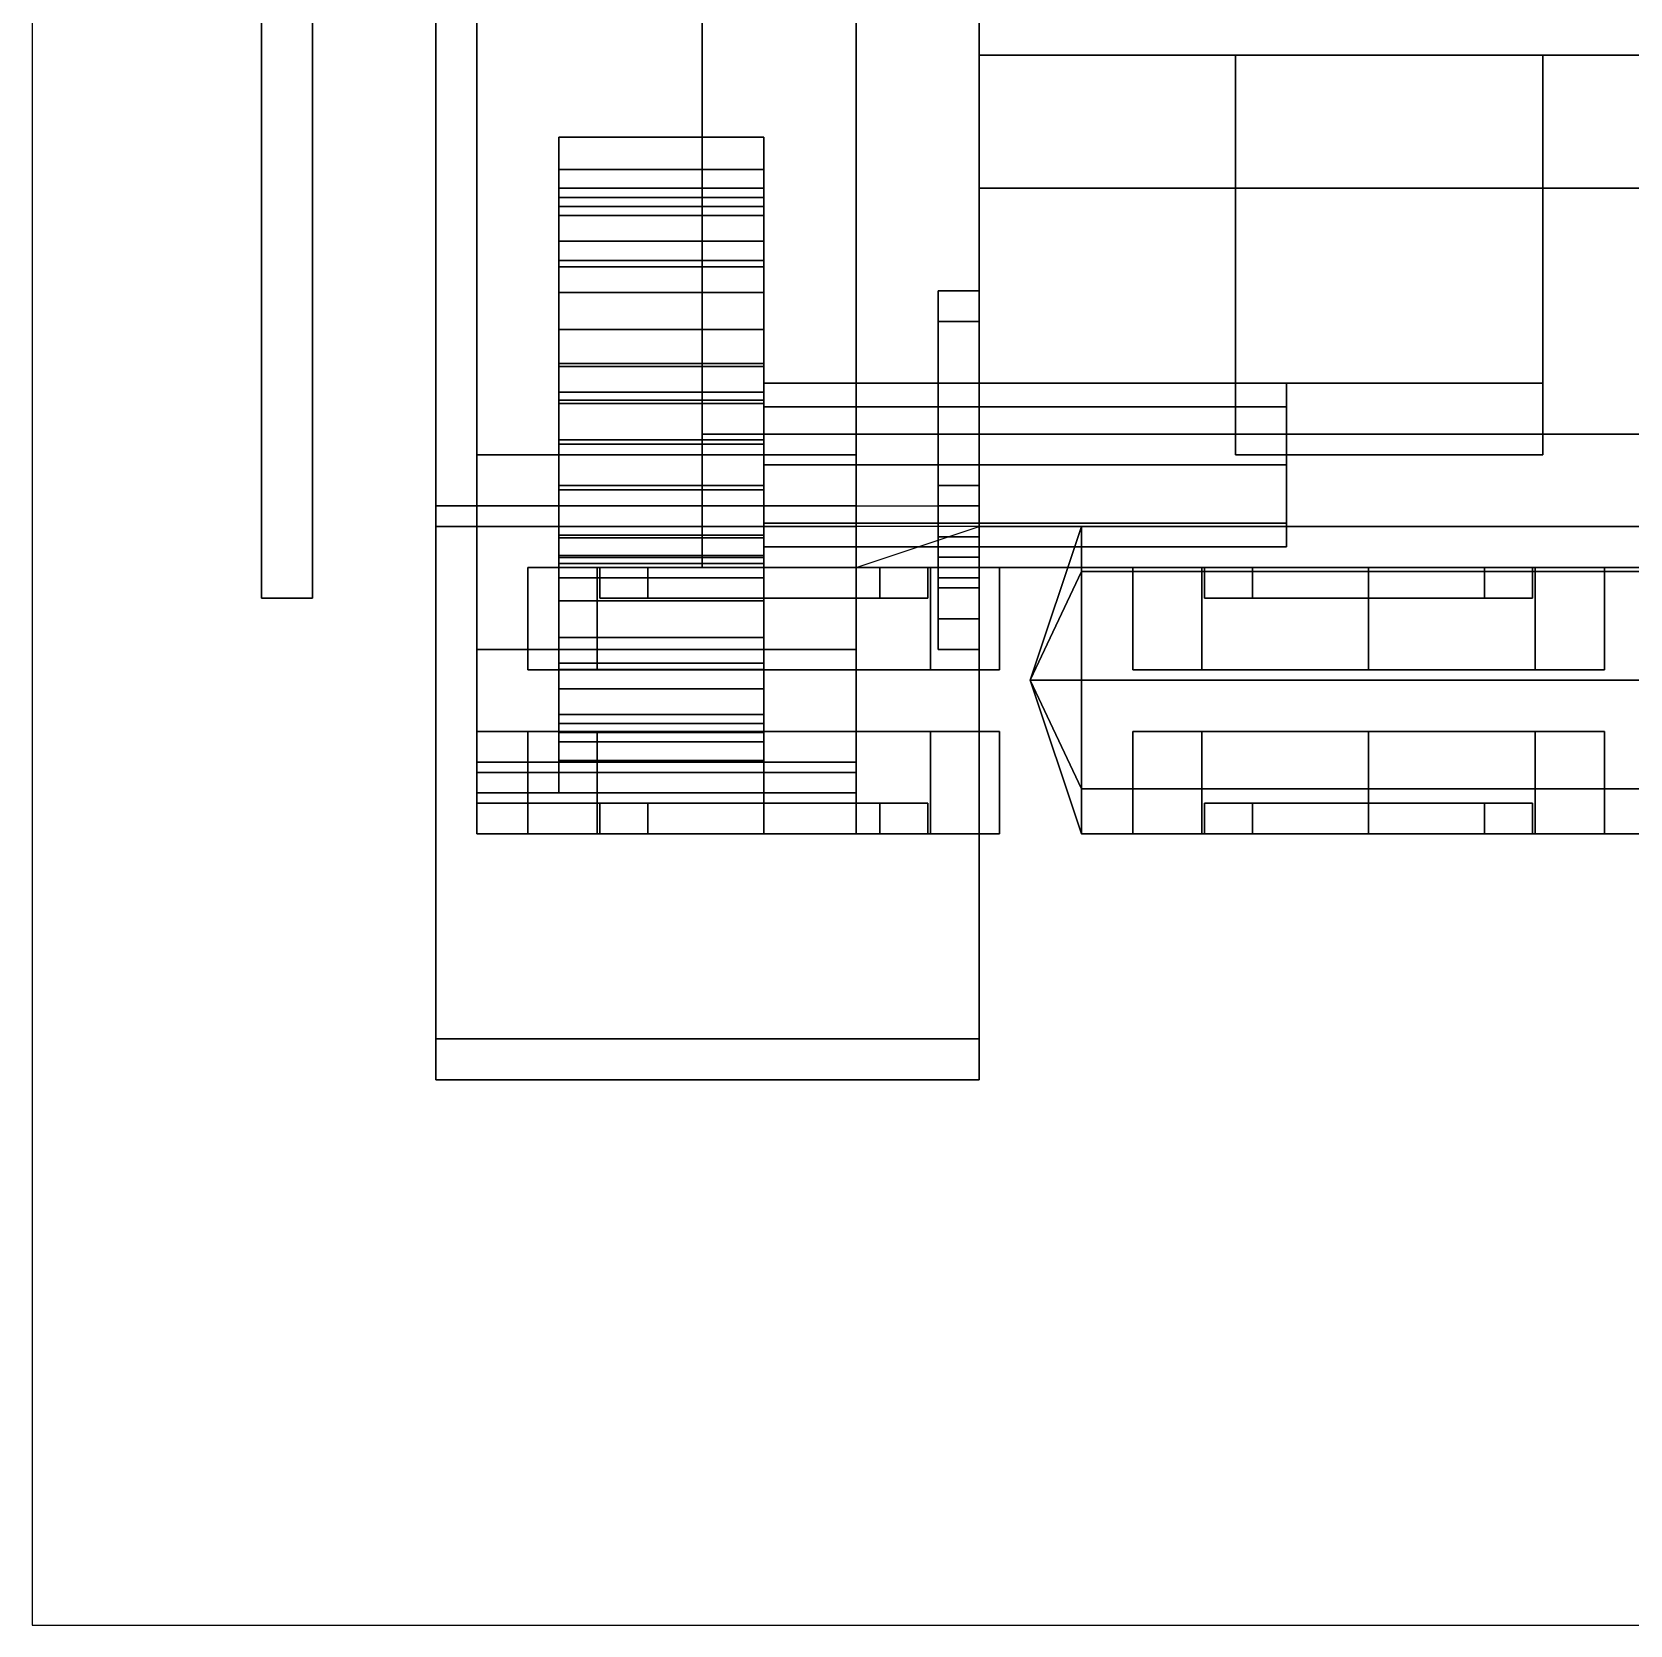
# Model space of a CAD drawing. Header units: millimetres. Extents: x -1.8 to 8.2, y -3.5 to 9.
# Drawn here: x -1.834 to -0.275, y -3.502 to -1.947 of the extents above; entities that cross this region are included whole.
import ezdxf

# ---------------------------------------------------------------- set-up
doc = ezdxf.new("R2010")
doc.units = ezdxf.units.MM
for name, color, linetype in [('drawing', 9, 'Continuous'), ('mudguards', 6, 'Continuous'), ('screens', 4, 'Continuous'), ('tracks', 3, 'Continuous'), ('turret', 2, 'Continuous'), ('wheels', 2, 'Continuous')]:
    doc.layers.add(name, color=color, linetype=linetype)
picture_1 = doc.add_image_def('image3.gif', size_in_pixel=(848, 1188))

msp = doc.modelspace()

# ---------------------------------------------------------------- linework, layer by layer
for points in [[(-0.91, 2.22, 0.42), (-0.91, -1.97, 0.42), (-0.91, -2.1, 0.96), (-0.91, 2.72, 0.96)], [(-0.91, 2.72, 0.96), (-0.91, -2.43, 0.96), (-0.91, -2.43, 1.21), (-0.91, 2.65, 1.21)], [(0.91, 2.22, 0.42), (0.91, -1.97, 0.42), (-0.91, -1.97, 0.42), (-0.91, 2.22, 0.42)], [(-0.91, -0.99, 1.21), (-0.91, -2.43, 1.21), (-0.91, -2.43, 1.26), (-0.91, -0.99, 1.26)], [(-0.91, -2.1, 0.96), (-0.91, -1.97, 0.42), (-0.66, -1.97, 0.42), (-0.66, -2.1, 0.96)], [(-0.66, -1.97, 0.42), (-0.66, -2.29, 0.52), (-0.66, -2.36, 0.96), (-0.66, -2.1, 0.96)], [(-0.36, -1.97, 0.42), (-0.36, -2.29, 0.52), (-0.66, -2.29, 0.52), (-0.66, -1.97, 0.42)], [(-0.36, -2.36, 0.96), (-0.36, -2.29, 0.52), (-0.36, -1.97, 0.42), (-0.36, -2.1, 0.96)], [(-0.36, -2.1, 0.96), (-0.36, -1.97, 0.42), (0.36, -1.97, 0.42), (0.36, -2.1, 0.96)], [(0.91, -2.1, 0.96), (0.91, -2.43, 0.96), (-0.91, -2.43, 0.96), (-0.91, -2.1, 0.96)], [(-0.66, -2.1, 0.96), (-0.66, -2.36, 0.96), (-0.36, -2.36, 0.96), (-0.36, -2.1, 0.96)], [(-0.95, -2.2, 1.05), (-0.95, -2.37, 1.03), (-0.95, -2.39, 1.18), (-0.95, -2.23, 1.2)], [(-0.91, -2.23, 1.2), (-0.91, -2.2, 1.05), (-0.95, -2.2, 1.05), (-0.95, -2.23, 1.2)], [(-0.91, -2.2, 1.05), (-0.91, -2.37, 1.03), (-0.95, -2.37, 1.03), (-0.95, -2.2, 1.05)], [(-0.95, -2.23, 1.2), (-0.95, -2.39, 1.18), (-0.91, -2.39, 1.18), (-0.91, -2.23, 1.2)], [(-0.61, -2.3134, 0.6466), (-0.61, -2.29, 0.59), (-1.12, -2.29, 0.59), (-1.12, -2.3134, 0.6466)], [(-0.61, -2.29, 0.59), (-0.61, -2.3134, 0.5334), (-1.12, -2.3134, 0.5334), (-1.12, -2.29, 0.59)], [(-0.66, -2.36, 0.96), (-0.66, -2.29, 0.52), (-0.36, -2.29, 0.52), (-0.36, -2.36, 0.96)], [(-0.61, -2.4266, 0.6466), (-0.61, -2.29, 0.59), (-0.61, -2.3134, 0.6466), (-0.61, -2.37, 0.67)], [(-0.61, -2.45, 0.59), (-0.61, -2.3134, 0.5334), (-0.61, -2.29, 0.59), (-0.61, -2.4266, 0.6466)], [(-0.61, -2.37, 0.67), (-0.61, -2.3134, 0.6466), (-1.12, -2.3134, 0.6466), (-1.12, -2.37, 0.67)], [(-0.61, -2.3134, 0.5334), (-0.61, -2.37, 0.51), (-1.12, -2.37, 0.51), (-1.12, -2.3134, 0.5334)], [(-0.61, -2.4266, 0.5334), (-0.61, -2.37, 0.51), (-0.61, -2.3134, 0.5334), (-0.61, -2.45, 0.59)], [(-0.61, -2.4266, 0.6466), (-0.61, -2.37, 0.67), (-1.12, -2.37, 0.67), (-1.12, -2.4266, 0.6466)], [(-0.61, -2.37, 0.51), (-0.61, -2.4266, 0.5334), (-1.12, -2.4266, 0.5334), (-1.12, -2.37, 0.51)], [(-0.95, -2.37, 1.03), (-0.95, -2.41, 1.08), (-0.95, -2.47, 1.16), (-0.95, -2.39, 1.18)], [(-0.91, -2.37, 1.03), (-0.91, -2.41, 1.08), (-0.95, -2.41, 1.08), (-0.95, -2.37, 1.03)], [(-0.95, -2.39, 1.18), (-0.95, -2.47, 1.16), (-0.91, -2.47, 1.16), (-0.91, -2.39, 1.18)], [(-0.95, -2.41, 1.08), (-0.95, -2.46, 1.08), (-0.95, -2.52, 1.14), (-0.95, -2.47, 1.16)], [(-0.91, -2.41, 1.08), (-0.91, -2.46, 1.08), (-0.95, -2.46, 1.08), (-0.95, -2.41, 1.08)], [(-0.91, -2.52, 1.14), (-0.91, -2.46, 1.08), (-0.91, -2.41, 1.08), (-0.91, -2.47, 1.16)], [(-0.61, -2.45, 0.59), (-0.61, -2.4266, 0.6466), (-1.12, -2.4266, 0.6466), (-1.12, -2.45, 0.59)], [(-0.61, -2.4266, 0.5334), (-0.61, -2.45, 0.59), (-1.12, -2.45, 0.59), (-1.12, -2.4266, 0.5334)], [(-0.91, -2.47, 1.16), (-0.91, -2.43, 1.1067), (-0.91, -2.43, 1.1067), (-0.91, -2.43, 1.17)], [(-0.81, -2.4739, 1.2561), (-0.81, -2.43, 1.15), (-0.86, -2.58, 1.15)], [(-0.81, -2.43, 1.15), (-0.81, -2.4739, 1.0439), (-0.86, -2.58, 1.15)], [(0.3, -2.4739, 1.2561), (0.3, -2.43, 1.15), (-0.81, -2.43, 1.15), (-0.81, -2.4739, 1.2561)], [(0.3, -2.43, 1.15), (0.3, -2.4739, 1.0439), (-0.81, -2.4739, 1.0439), (-0.81, -2.43, 1.15)], [(-0.95, -2.48, 0.96), (-0.95, -2.44, 0.96), (-0.91, -2.44, 0.96), (-0.91, -2.48, 0.96)], [(-0.95, -2.46, 0.98), (-0.95, -2.44, 0.96), (-0.95, -2.48, 0.96), (-0.95, -2.52, 0.98)], [(-0.91, -2.46, 0.98), (-0.91, -2.44, 0.96), (-0.95, -2.44, 0.96), (-0.95, -2.46, 0.98)], [(-0.91, -2.48, 0.96), (-0.91, -2.44, 0.96), (-0.91, -2.46, 0.98), (-0.91, -2.52, 0.98)], [(-0.95, -2.46, 1.08), (-0.95, -2.49, 1.05), (-0.95, -2.55, 1.1), (-0.95, -2.52, 1.14)], [(-0.91, -2.46, 1.08), (-0.91, -2.49, 1.05), (-0.95, -2.49, 1.05), (-0.95, -2.46, 1.08)], [(-0.95, -2.49, 1.02), (-0.95, -2.46, 0.98), (-0.95, -2.52, 0.98), (-0.95, -2.55, 1.03)], [(-0.91, -2.49, 1.02), (-0.91, -2.46, 0.98), (-0.95, -2.46, 0.98), (-0.95, -2.49, 1.02)], [(-0.91, -2.55, 1.1), (-0.91, -2.49, 1.05), (-0.91, -2.46, 1.08), (-0.91, -2.52, 1.14)], [(-0.91, -2.52, 0.98), (-0.91, -2.46, 0.98), (-0.91, -2.49, 1.02), (-0.91, -2.55, 1.03)], [(-0.95, -2.47, 1.16), (-0.95, -2.52, 1.14), (-0.91, -2.52, 1.14), (-0.91, -2.47, 1.16)], [(-0.81, -2.58, 1.3), (-0.81, -2.4739, 1.2561), (-0.86, -2.58, 1.15)], [(-0.81, -2.4739, 1.0439), (-0.81, -2.58, 1), (-0.86, -2.58, 1.15)], [(0.3, -2.58, 1.3), (0.3, -2.4739, 1.2561), (-0.81, -2.4739, 1.2561), (-0.81, -2.58, 1.3)], [(0.3, -2.4739, 1.0439), (0.3, -2.58, 1), (-0.81, -2.58, 1), (-0.81, -2.4739, 1.0439)], [(-0.95, -2.52, 0.98), (-0.95, -2.48, 0.96), (-0.91, -2.48, 0.96), (-0.91, -2.52, 0.98)], [(-0.95, -2.49, 1.05), (-0.95, -2.49, 1.02), (-0.95, -2.55, 1.03), (-0.95, -2.55, 1.1)], [(-0.91, -2.49, 1.05), (-0.91, -2.49, 1.02), (-0.95, -2.49, 1.02), (-0.95, -2.49, 1.05)], [(-0.91, -2.55, 1.03), (-0.91, -2.49, 1.02), (-0.91, -2.49, 1.05), (-0.91, -2.55, 1.1)], [(-0.95, -2.52, 1.14), (-0.95, -2.55, 1.1), (-0.91, -2.55, 1.1), (-0.91, -2.52, 1.14)], [(-0.95, -2.55, 1.03), (-0.95, -2.52, 0.98), (-0.91, -2.52, 0.98), (-0.91, -2.55, 1.03)], [(-0.95, -2.55, 1.1), (-0.95, -2.55, 1.03), (-0.91, -2.55, 1.03), (-0.91, -2.55, 1.1)], [(-0.81, -2.73, 1.15), (-0.81, -2.6861, 1.2561), (-0.86, -2.58, 1.15)], [(-0.81, -2.6861, 1.2561), (-0.81, -2.58, 1.3), (-0.86, -2.58, 1.15)], [(-0.81, -2.58, 1), (-0.81, -2.6861, 1.0439), (-0.86, -2.58, 1.15)], [(-0.81, -2.6861, 1.0439), (-0.81, -2.73, 1.15), (-0.86, -2.58, 1.15)], [(0.3, -2.6861, 1.2561), (0.3, -2.58, 1.3), (-0.81, -2.58, 1.3), (-0.81, -2.6861, 1.2561)], [(0.3, -2.58, 1), (0.3, -2.6861, 1.0439), (-0.81, -2.6861, 1.0439), (-0.81, -2.58, 1)], [(0.3, -2.73, 1.15), (0.3, -2.6861, 1.2561), (-0.81, -2.6861, 1.2561), (-0.81, -2.73, 1.15)], [(0.3, -2.6861, 1.0439), (0.3, -2.73, 1.15), (-0.81, -2.73, 1.15), (-0.81, -2.6861, 1.0439)]]:
    msp.add_3dface(points)
at = {"color": 1}
msp.add_3dface([(-1.03, -2.47, 1.26), (-0.91, -2.43, 1.26), (0.91, -2.43, 1.26), (1.03, -2.47, 1.26)], dxfattribs=at)
at = {"color": 2}
msp.add_3dface([(-0.91, -2.43, 1.26), (-0.91, -2.43, 0.96), (0.91, -2.43, 0.96), (0.91, -2.43, 1.26)], dxfattribs=at)
at = {"layer": 'mudguards'}
for points in [[(-1.44, -0.99, 1.3), (-1.44, -2.43, 1.3), (-1.03, -2.43, 1.3), (-1.03, -0.99, 1.3)], [(-1.03, -0.99, 1.25), (-1.03, -2.41, 1.25), (-1.44, -2.41, 1.25), (-1.44, -0.99, 1.25)], [(-1.44, -0.99, 1.25), (-1.44, -2.41, 1.25), (-1.44, -2.43, 1.3), (-1.44, -0.99, 1.3)], [(-0.91, -2.41, 1.25), (-0.91, -2.93, 0.96), (-1.44, -2.93, 0.96), (-1.44, -2.41, 1.25)], [(-1.44, -2.41, 1.25), (-1.44, -2.93, 0.96), (-1.44, -2.97, 1), (-1.44, -2.43, 1.3)], [(-0.91, -2.97, 1), (-0.91, -2.93, 0.96), (-0.91, -2.41, 1.25), (-0.91, -2.43, 1.3)], [(-1.44, -2.43, 1.3), (-1.44, -2.97, 1), (-0.91, -2.97, 1), (-0.91, -2.43, 1.3)], [(-1.44, -2.97, 1), (-1.44, -2.93, 0.96), (-0.91, -2.93, 0.96), (-0.91, -2.97, 1)]]:
    msp.add_3dface(points, dxfattribs=at)
at = {"layer": 'screens'}
for points in [[(-1.56, -1.56, 0.55), (-1.56, -2.5, 0.76), (-1.61, -2.5, 0.76), (-1.61, -1.56, 0.55)], [(-1.61, -1.56, 0.55), (-1.61, -2.5, 0.76), (-1.61, -2.5, 1.6), (-1.61, -1.56, 1.71)], [(-1.61, -1.56, 1.71), (-1.61, -2.5, 1.6), (-1.56, -2.5, 1.6), (-1.56, -1.56, 1.71)], [(-1.56, -2.5, 1.6), (-1.56, -2.5, 0.76), (-1.56, -1.56, 0.55), (-1.56, -1.56, 1.71)]]:
    msp.add_3dface(points, dxfattribs=at)
at = {"layer": 'tracks'}
for points in [[(-1.03, -1.47, 1.06), (-1.03, -2.36, 0.92), (-1.4, -2.36, 0.92), (-1.4, -1.47, 1.06)], [(-1.4, -1.47, 1.06), (-1.4, -2.36, 0.92), (-1.4, -2.36, 0.96), (-1.4, -1.47, 1.1)], [(-1.4, -1.47, 1.1), (-1.4, -2.36, 0.96), (-1.03, -2.36, 0.96), (-1.03, -1.47, 1.1)], [(-1.03, -2.36, 0.96), (-1.03, -2.36, 0.92), (-1.03, -1.47, 1.06), (-1.03, -1.47, 1.1)], [(-1.4, -1.76, 0.04), (-1.4, -2.55, 0.27), (-1.4, -2.55, 0.31), (-1.4, -1.74, 0.08)], [(-1.4, -1.74, 0.08), (-1.4, -2.55, 0.31), (-1.03, -2.55, 0.31), (-1.03, -1.74, 0.08)], [(-1.03, -2.55, 0.31), (-1.03, -2.55, 0.27), (-1.03, -1.76, 0.04), (-1.03, -1.74, 0.08)], [(-1.03, -1.76, 0.04), (-1.03, -2.55, 0.27), (-1.4, -2.55, 0.27), (-1.4, -1.76, 0.04)], [(-1.03, -2.36, 0.92), (-1.03, -2.55, 0.87), (-1.4, -2.55, 0.87), (-1.4, -2.36, 0.92)], [(-1.4, -2.36, 0.92), (-1.4, -2.55, 0.87), (-1.4, -2.55, 0.91), (-1.4, -2.36, 0.96)], [(-1.4, -2.36, 0.96), (-1.4, -2.55, 0.91), (-1.03, -2.55, 0.91), (-1.03, -2.36, 0.96)], [(-1.03, -2.55, 0.91), (-1.03, -2.55, 0.87), (-1.03, -2.36, 0.92), (-1.03, -2.36, 0.96)], [(-1.4, -2.55, 0.31), (-1.4, -2.63, 0.4), (-1.03, -2.63, 0.4), (-1.03, -2.55, 0.31)], [(-1.4, -2.55, 0.27), (-1.4, -2.67, 0.4), (-1.4, -2.63, 0.4), (-1.4, -2.55, 0.31)], [(-1.03, -2.55, 0.27), (-1.03, -2.67, 0.4), (-1.4, -2.67, 0.4), (-1.4, -2.55, 0.27)], [(-1.4, -2.66, 0.74), (-1.4, -2.55, 0.87), (-1.03, -2.55, 0.87), (-1.03, -2.66, 0.74)], [(-1.4, -2.7, 0.74), (-1.4, -2.55, 0.91), (-1.4, -2.55, 0.87), (-1.4, -2.66, 0.74)], [(-1.03, -2.7, 0.74), (-1.03, -2.55, 0.91), (-1.4, -2.55, 0.91), (-1.4, -2.7, 0.74)], [(-1.03, -2.63, 0.4), (-1.03, -2.67, 0.4), (-1.03, -2.55, 0.27), (-1.03, -2.55, 0.31)], [(-1.03, -2.55, 0.87), (-1.03, -2.55, 0.91), (-1.03, -2.7, 0.74), (-1.03, -2.66, 0.74)], [(-1.4, -2.63, 0.4), (-1.4, -2.69, 0.59), (-1.03, -2.69, 0.59), (-1.03, -2.63, 0.4)], [(-1.4, -2.67, 0.4), (-1.4, -2.73, 0.59), (-1.4, -2.69, 0.59), (-1.4, -2.63, 0.4)], [(-1.03, -2.69, 0.59), (-1.03, -2.73, 0.59), (-1.03, -2.67, 0.4), (-1.03, -2.63, 0.4)], [(-1.4, -2.69, 0.59), (-1.4, -2.66, 0.74), (-1.03, -2.66, 0.74), (-1.03, -2.69, 0.59)], [(-1.4, -2.73, 0.59), (-1.4, -2.7, 0.74), (-1.4, -2.66, 0.74), (-1.4, -2.69, 0.59)], [(-1.03, -2.66, 0.74), (-1.03, -2.7, 0.74), (-1.03, -2.73, 0.59), (-1.03, -2.69, 0.59)], [(-1.03, -2.67, 0.4), (-1.03, -2.73, 0.59), (-1.4, -2.73, 0.59), (-1.4, -2.67, 0.4)], [(-1.03, -2.73, 0.59), (-1.03, -2.7, 0.74), (-1.4, -2.7, 0.74), (-1.4, -2.73, 0.59)]]:
    msp.add_3dface(points, dxfattribs=at)
at = {"layer": 'turret'}
for points in [[(-1.18, -0.9, 1.3), (-1.18, -2.47, 1.3), (-1.18, -1.56, 1.8), (-1.18, -0.9, 1.8)], [(-1.18, -1.56, 1.8), (-1.18, -2.34, 1.68), (1.18, -2.34, 1.68), (1.18, -1.56, 1.8)], [(-1.18, -2.47, 1.3), (-1.18, -2.47, 1.52), (-1.18, -2.34, 1.68), (-1.18, -1.56, 1.8)], [(-1.18, -2.34, 1.68), (-1.18, -2.47, 1.52), (1.18, -2.47, 1.52), (1.18, -2.34, 1.68)], [(1.18, -2.47, 1.3), (1.18, -2.47, 1.52), (-1.18, -2.47, 1.52), (-1.18, -2.47, 1.3)], [(1.03, -2.47, 1.26), (1.18, -2.47, 1.3), (-1.18, -2.47, 1.3), (-1.03, -2.47, 1.26)]]:
    msp.add_3dface(points, dxfattribs=at)
at = {"layer": 'wheels'}
for points in [[(-1.12, -2.0817, 0.7288), (-1.12, -2.05, 0.59), (-1.32, -2.05, 0.59), (-1.32, -2.0817, 0.7288)], [(-1.12, -2.05, 0.59), (-1.12, -2.0817, 0.4512), (-1.32, -2.0817, 0.4512), (-1.32, -2.05, 0.59)], [(-1.32, -2.05, 0.59), (-1.32, -2.0817, 0.4512), (-1.32, -2.1267, 0.4729), (-1.32, -2.1, 0.59)], [(-1.32, -2.0817, 0.7288), (-1.32, -2.05, 0.59), (-1.32, -2.1, 0.59), (-1.32, -2.1267, 0.7071)], [(-1.12, -2.1, 0.59), (-1.12, -2.1267, 0.4729), (-1.12, -2.0817, 0.4512), (-1.12, -2.05, 0.59)], [(-1.12, -2.1267, 0.7071), (-1.12, -2.1, 0.59), (-1.12, -2.05, 0.59), (-1.12, -2.0817, 0.7288)], [(-1.12, -2.0817, 0.4512), (-1.12, -2.1705, 0.3398), (-1.32, -2.1705, 0.3398), (-1.32, -2.0817, 0.4512)], [(-1.32, -2.0817, 0.4512), (-1.32, -2.1705, 0.3398), (-1.32, -2.2017, 0.3789), (-1.32, -2.1267, 0.4729)], [(-1.12, -2.1705, 0.8402), (-1.12, -2.0817, 0.7288), (-1.32, -2.0817, 0.7288), (-1.32, -2.1705, 0.8402)], [(-1.32, -2.1705, 0.8402), (-1.32, -2.0817, 0.7288), (-1.32, -2.1267, 0.7071), (-1.32, -2.2017, 0.8011)], [(-1.12, -2.1267, 0.4729), (-1.12, -2.2017, 0.3789), (-1.12, -2.1705, 0.3398), (-1.12, -2.0817, 0.4512)], [(-1.12, -2.2017, 0.8011), (-1.12, -2.1267, 0.7071), (-1.12, -2.0817, 0.7288), (-1.12, -2.1705, 0.8402)], [(-1.12, -2.1, 0.59), (-1.12, -2.1267, 0.7071), (-1.32, -2.1267, 0.7071), (-1.32, -2.1, 0.59)], [(-1.12, -2.1089, 0.5509), (-1.12, -2.1, 0.59), (-1.32, -2.1, 0.59), (-1.32, -2.1089, 0.5509)], [(-1.32, -2.2709, 0.5423), (-1.32, -2.2709, 0.5879), (-1.32, -2.1089, 0.5509), (-1.32, -2.1179, 0.5117)], [(-1.32, -2.1089, 0.5509), (-1.32, -2.2709, 0.5879), (-1.12, -2.2709, 0.5879), (-1.12, -2.1089, 0.5509)], [(-1.12, -2.1267, 0.4729), (-1.12, -2.1179, 0.5117), (-1.32, -2.1179, 0.5117), (-1.32, -2.1267, 0.4729)], [(-1.12, -2.1179, 0.5117), (-1.12, -2.2709, 0.5423), (-1.32, -2.2709, 0.5423), (-1.32, -2.1179, 0.5117)], [(-1.12, -2.1089, 0.5509), (-1.12, -2.2709, 0.5879), (-1.12, -2.2709, 0.5423), (-1.12, -2.1179, 0.5117)], [(-1.12, -2.2017, 0.3789), (-1.12, -2.1267, 0.4729), (-1.32, -2.1267, 0.4729), (-1.32, -2.2017, 0.3789)], [(-1.12, -2.1267, 0.7071), (-1.12, -2.1516, 0.7383), (-1.32, -2.1516, 0.7383), (-1.32, -2.1267, 0.7071)], [(-1.32, -2.2709, 0.6377), (-1.32, -2.3066, 0.6662), (-1.32, -2.1767, 0.7698), (-1.32, -2.1516, 0.7383)], [(-1.12, -2.1516, 0.7383), (-1.12, -2.2709, 0.6377), (-1.32, -2.2709, 0.6377), (-1.32, -2.1516, 0.7383)], [(-1.12, -2.1767, 0.7698), (-1.12, -2.3066, 0.6662), (-1.12, -2.2709, 0.6377), (-1.12, -2.1516, 0.7383)], [(-1.32, -2.1705, 0.3398), (-1.32, -2.2988, 0.278), (-1.32, -2.3099, 0.3268), (-1.32, -2.2017, 0.3789)], [(-1.12, -2.1705, 0.3398), (-1.12, -2.2988, 0.278), (-1.32, -2.2988, 0.278), (-1.32, -2.1705, 0.3398)], [(-1.12, -2.2988, 0.902), (-1.12, -2.1705, 0.8402), (-1.32, -2.1705, 0.8402), (-1.32, -2.2988, 0.902)], [(-1.32, -2.2988, 0.902), (-1.32, -2.1705, 0.8402), (-1.32, -2.2017, 0.8011), (-1.32, -2.3099, 0.8532)], [(-1.12, -2.1767, 0.7698), (-1.12, -2.2017, 0.8011), (-1.32, -2.2017, 0.8011), (-1.32, -2.1767, 0.7698)], [(-1.32, -2.1767, 0.7698), (-1.32, -2.3066, 0.6662), (-1.12, -2.3066, 0.6662), (-1.12, -2.1767, 0.7698)], [(-1.12, -2.2017, 0.3789), (-1.12, -2.3099, 0.3268), (-1.12, -2.2988, 0.278), (-1.12, -2.1705, 0.3398)], [(-1.12, -2.3099, 0.8532), (-1.12, -2.2017, 0.8011), (-1.12, -2.1705, 0.8402), (-1.12, -2.2988, 0.902)], [(-1.12, -2.2378, 0.3615), (-1.12, -2.2017, 0.3789), (-1.32, -2.2017, 0.3789), (-1.32, -2.2378, 0.3615)], [(-1.12, -2.2017, 0.8011), (-1.12, -2.3099, 0.8532), (-1.32, -2.3099, 0.8532), (-1.32, -2.2017, 0.8011)], [(-1.32, -2.3455, 0.4828), (-1.32, -2.3099, 0.5112), (-1.32, -2.2378, 0.3615), (-1.32, -2.274, 0.3441)], [(-1.32, -2.2378, 0.3615), (-1.32, -2.3099, 0.5112), (-1.12, -2.3099, 0.5112), (-1.12, -2.2378, 0.3615)], [(-1.12, -2.2378, 0.3615), (-1.12, -2.3099, 0.5112), (-1.12, -2.3455, 0.4828), (-1.12, -2.274, 0.3441)], [(-1.32, -2.4386, 0.676), (-1.32, -2.2709, 0.5423), (-1.32, -2.3455, 0.4828), (-1.32, -2.48, 0.59)], [(-1.32, -2.3455, 0.6972), (-1.32, -2.2709, 0.6377), (-1.32, -2.2709, 0.5423), (-1.32, -2.4386, 0.676)], [(-1.12, -2.2709, 0.5423), (-1.12, -2.3099, 0.5112), (-1.32, -2.3099, 0.5112), (-1.32, -2.2709, 0.5423)], [(-1.12, -2.2709, 0.6377), (-1.12, -2.2709, 0.5879), (-1.32, -2.2709, 0.5879), (-1.32, -2.2709, 0.6377)], [(-1.12, -2.3099, 0.3268), (-1.12, -2.274, 0.3441), (-1.32, -2.274, 0.3441), (-1.32, -2.3099, 0.3268)], [(-1.12, -2.274, 0.3441), (-1.12, -2.3455, 0.4828), (-1.32, -2.3455, 0.4828), (-1.32, -2.274, 0.3441)], [(-1.12, -2.48, 0.59), (-1.12, -2.3455, 0.4828), (-1.12, -2.2709, 0.5423), (-1.12, -2.4386, 0.676)], [(-1.12, -2.4386, 0.676), (-1.12, -2.2709, 0.5423), (-1.12, -2.2709, 0.6377), (-1.12, -2.3455, 0.6972)], [(-1.12, -2.2988, 0.278), (-1.12, -2.4412, 0.278), (-1.32, -2.4412, 0.278), (-1.32, -2.2988, 0.278)], [(-1.32, -2.2988, 0.278), (-1.32, -2.4412, 0.278), (-1.32, -2.4301, 0.3268), (-1.32, -2.3099, 0.3268)], [(-1.32, -2.4412, 0.902), (-1.32, -2.2988, 0.902), (-1.32, -2.3099, 0.8532), (-1.32, -2.4301, 0.8532)], [(-1.12, -2.4412, 0.902), (-1.12, -2.2988, 0.902), (-1.32, -2.2988, 0.902), (-1.32, -2.4412, 0.902)], [(-1.12, -2.3455, 0.6972), (-1.12, -2.3066, 0.6662), (-1.32, -2.3066, 0.6662), (-1.32, -2.3455, 0.6972)], [(-1.12, -2.3099, 0.3268), (-1.12, -2.4301, 0.3268), (-1.12, -2.4412, 0.278), (-1.12, -2.2988, 0.278)], [(-1.12, -2.4301, 0.8532), (-1.12, -2.3099, 0.8532), (-1.12, -2.2988, 0.902), (-1.12, -2.4412, 0.902)], [(-1.12, -2.4301, 0.3268), (-1.12, -2.3099, 0.3268), (-1.32, -2.3099, 0.3268), (-1.32, -2.4301, 0.3268)], [(-1.12, -2.3099, 0.8532), (-1.12, -2.3498, 0.8532), (-1.32, -2.3498, 0.8532), (-1.32, -2.3099, 0.8532)], [(-1.12, -2.3498, 0.8532), (-1.12, -2.3455, 0.6972), (-1.32, -2.3455, 0.6972), (-1.32, -2.3498, 0.8532)], [(-1.32, -2.3455, 0.6972), (-1.32, -2.39, 0.6871), (-1.32, -2.39, 0.8532), (-1.32, -2.3498, 0.8532)], [(-1.32, -2.48, 0.59), (-1.32, -2.3455, 0.4828), (-1.32, -2.4386, 0.504)], [(-1.12, -2.3455, 0.4828), (-1.12, -2.3941, 0.4938), (-1.32, -2.3941, 0.4938), (-1.32, -2.3455, 0.4828)], [(-1.12, -2.39, 0.8532), (-1.12, -2.39, 0.6871), (-1.12, -2.3455, 0.6972), (-1.12, -2.3498, 0.8532)], [(-1.12, -2.4386, 0.504), (-1.12, -2.4386, 0.504), (-1.12, -2.3455, 0.4828), (-1.12, -2.48, 0.59)], [(-1.32, -2.39, 0.8532), (-1.32, -2.39, 0.6871), (-1.12, -2.39, 0.6871), (-1.12, -2.39, 0.8532)], [(-1.12, -2.4386, 0.676), (-1.12, -2.39, 0.6871), (-1.32, -2.39, 0.6871), (-1.32, -2.4386, 0.676)], [(-1.12, -2.39, 0.8532), (-1.12, -2.4301, 0.8532), (-1.32, -2.4301, 0.8532), (-1.32, -2.39, 0.8532)], [(-1.32, -2.4386, 0.504), (-1.32, -2.3941, 0.4938), (-1.32, -2.4662, 0.3442), (-1.32, -2.5024, 0.3616)], [(-1.32, -2.4662, 0.3442), (-1.32, -2.3941, 0.4938), (-1.12, -2.3941, 0.4938), (-1.12, -2.4662, 0.3442)], [(-1.12, -2.4662, 0.3442), (-1.12, -2.3941, 0.4938), (-1.12, -2.4386, 0.504), (-1.12, -2.5024, 0.3616)], [(-1.12, -2.4662, 0.3442), (-1.12, -2.4301, 0.3268), (-1.32, -2.4301, 0.3268), (-1.32, -2.4662, 0.3442)], [(-1.32, -2.4412, 0.278), (-1.32, -2.5695, 0.3398), (-1.32, -2.5383, 0.3789), (-1.32, -2.4301, 0.3268)], [(-1.32, -2.5695, 0.8402), (-1.32, -2.4412, 0.902), (-1.32, -2.4301, 0.8532), (-1.32, -2.5383, 0.8011)], [(-1.12, -2.4301, 0.8532), (-1.12, -2.5383, 0.8011), (-1.32, -2.5383, 0.8011), (-1.32, -2.4301, 0.8532)], [(-1.12, -2.4301, 0.3268), (-1.12, -2.5383, 0.3789), (-1.12, -2.5695, 0.3398), (-1.12, -2.4412, 0.278)], [(-1.12, -2.5383, 0.8011), (-1.12, -2.4301, 0.8532), (-1.12, -2.4412, 0.902), (-1.12, -2.5695, 0.8402)], [(-1.32, -2.4386, 0.676), (-1.32, -2.4584, 0.6349), (-1.32, -2.5883, 0.7385), (-1.32, -2.5632, 0.7699)], [(-1.12, -2.5632, 0.7699), (-1.12, -2.4386, 0.676), (-1.32, -2.4386, 0.676), (-1.32, -2.5632, 0.7699)], [(-1.12, -2.4386, 0.504), (-1.12, -2.4602, 0.5489), (-1.32, -2.4602, 0.5489), (-1.32, -2.4386, 0.504)], [(-1.12, -2.5024, 0.3616), (-1.12, -2.4386, 0.504), (-1.32, -2.4386, 0.504), (-1.32, -2.5024, 0.3616)], [(-1.12, -2.4412, 0.278), (-1.12, -2.5695, 0.3398), (-1.32, -2.5695, 0.3398), (-1.32, -2.4412, 0.278)], [(-1.12, -2.5695, 0.8402), (-1.12, -2.4412, 0.902), (-1.32, -2.4412, 0.902), (-1.32, -2.5695, 0.8402)], [(-1.12, -2.5883, 0.7385), (-1.12, -2.4584, 0.6349), (-1.12, -2.4386, 0.676), (-1.12, -2.5632, 0.7699)], [(-1.12, -2.48, 0.59), (-1.12, -2.4584, 0.6349), (-1.32, -2.4584, 0.6349), (-1.32, -2.48, 0.59)], [(-1.32, -2.5883, 0.7385), (-1.32, -2.4584, 0.6349), (-1.12, -2.4584, 0.6349), (-1.12, -2.5883, 0.7385)], [(-1.32, -2.48, 0.59), (-1.32, -2.4602, 0.5489), (-1.32, -2.6222, 0.5119), (-1.32, -2.6311, 0.5511)], [(-1.32, -2.6222, 0.5119), (-1.32, -2.4602, 0.5489), (-1.12, -2.4602, 0.5489), (-1.12, -2.6222, 0.5119)], [(-1.12, -2.6222, 0.5119), (-1.12, -2.4602, 0.5489), (-1.12, -2.48, 0.59), (-1.12, -2.6311, 0.5511)], [(-1.2826, -2.47, 1.4874), (-1.35, -2.47, 1.65), (-1.28, -2.47, 1.65), (-1.2331, -2.47, 1.5369)], [(-1.35, -2.47, 1.65), (-1.2826, -2.47, 1.8126), (-1.2331, -2.47, 1.7631), (-1.28, -2.47, 1.65)], [(-1.2826, -2.57, 1.4874), (-1.35, -2.57, 1.65), (-1.35, -2.47, 1.65), (-1.2826, -2.47, 1.4874)], [(-1.35, -2.57, 1.65), (-1.2826, -2.57, 1.8126), (-1.2826, -2.47, 1.8126), (-1.35, -2.47, 1.65)], [(-1.12, -2.47, 1.42), (-1.2826, -2.47, 1.4874), (-1.2331, -2.47, 1.5369), (-1.12, -2.47, 1.49)], [(-1.2826, -2.47, 1.8126), (-1.12, -2.47, 1.88), (-1.12, -2.47, 1.81), (-1.2331, -2.47, 1.7631)], [(-1.12, -2.57, 1.42), (-1.2826, -2.57, 1.4874), (-1.2826, -2.47, 1.4874), (-1.12, -2.47, 1.42)], [(-1.2826, -2.57, 1.8126), (-1.12, -2.57, 1.88), (-1.12, -2.47, 1.88), (-1.2826, -2.47, 1.8126)], [(-1.28, -2.5, 1.65), (-1.2331, -2.5, 1.5369), (-1.2331, -2.47, 1.5369), (-1.28, -2.47, 1.65)], [(-1.2331, -2.5, 1.7631), (-1.28, -2.5, 1.65), (-1.28, -2.47, 1.65), (-1.2331, -2.47, 1.7631)], [(-1.2331, -2.5, 1.5369), (-1.12, -2.5, 1.49), (-1.12, -2.47, 1.49), (-1.2331, -2.47, 1.5369)], [(-1.12, -2.5, 1.81), (-1.2331, -2.5, 1.7631), (-1.2331, -2.47, 1.7631), (-1.12, -2.47, 1.81)], [(-1.12, -2.47, 1.88), (-0.9574, -2.47, 1.8126), (-1.0069, -2.47, 1.7631), (-1.12, -2.47, 1.81)], [(-1.12, -2.57, 1.88), (-0.9574, -2.57, 1.8126), (-0.9574, -2.47, 1.8126), (-1.12, -2.47, 1.88)], [(-0.9574, -2.47, 1.4874), (-1.12, -2.47, 1.42), (-1.12, -2.47, 1.49), (-1.0069, -2.47, 1.5369)], [(-0.9574, -2.57, 1.4874), (-1.12, -2.57, 1.42), (-1.12, -2.47, 1.42), (-0.9574, -2.47, 1.4874)], [(-1.0069, -2.5, 1.7631), (-1.12, -2.5, 1.81), (-1.12, -2.47, 1.81), (-1.0069, -2.47, 1.7631)], [(-1.12, -2.5, 1.49), (-1.0069, -2.5, 1.5369), (-1.0069, -2.47, 1.5369), (-1.12, -2.47, 1.49)], [(-1.0069, -2.5, 1.5369), (-0.96, -2.5, 1.65), (-0.96, -2.47, 1.65), (-1.0069, -2.47, 1.5369)], [(-0.96, -2.5, 1.65), (-1.0069, -2.5, 1.7631), (-1.0069, -2.47, 1.7631), (-0.96, -2.47, 1.65)], [(-0.89, -2.47, 1.65), (-0.9574, -2.47, 1.4874), (-1.0069, -2.47, 1.5369), (-0.96, -2.47, 1.65)], [(-0.9574, -2.47, 1.8126), (-0.89, -2.47, 1.65), (-0.96, -2.47, 1.65), (-1.0069, -2.47, 1.7631)], [(-0.89, -2.57, 1.65), (-0.9574, -2.57, 1.4874), (-0.9574, -2.47, 1.4874), (-0.89, -2.47, 1.65)], [(-0.9574, -2.57, 1.8126), (-0.89, -2.57, 1.65), (-0.89, -2.47, 1.65), (-0.9574, -2.47, 1.8126)], [(-0.6926, -2.47, 1.4874), (-0.76, -2.47, 1.65), (-0.69, -2.47, 1.65), (-0.6431, -2.47, 1.5369)], [(-0.76, -2.47, 1.65), (-0.6926, -2.47, 1.8126), (-0.6431, -2.47, 1.7631), (-0.69, -2.47, 1.65)], [(-0.6926, -2.57, 1.4874), (-0.76, -2.57, 1.65), (-0.76, -2.47, 1.65), (-0.6926, -2.47, 1.4874)], [(-0.76, -2.57, 1.65), (-0.6926, -2.57, 1.8126), (-0.6926, -2.47, 1.8126), (-0.76, -2.47, 1.65)], [(-0.53, -2.47, 1.42), (-0.6926, -2.47, 1.4874), (-0.6431, -2.47, 1.5369), (-0.53, -2.47, 1.49)], [(-0.6926, -2.47, 1.8126), (-0.53, -2.47, 1.88), (-0.53, -2.47, 1.81), (-0.6431, -2.47, 1.7631)], [(-0.53, -2.57, 1.42), (-0.6926, -2.57, 1.4874), (-0.6926, -2.47, 1.4874), (-0.53, -2.47, 1.42)], [(-0.6926, -2.57, 1.8126), (-0.53, -2.57, 1.88), (-0.53, -2.47, 1.88), (-0.6926, -2.47, 1.8126)], [(-0.69, -2.5, 1.65), (-0.6431, -2.5, 1.5369), (-0.6431, -2.47, 1.5369), (-0.69, -2.47, 1.65)], [(-0.6431, -2.5, 1.7631), (-0.69, -2.5, 1.65), (-0.69, -2.47, 1.65), (-0.6431, -2.47, 1.7631)], [(-0.6431, -2.5, 1.5369), (-0.53, -2.5, 1.49), (-0.53, -2.47, 1.49), (-0.6431, -2.47, 1.5369)], [(-0.53, -2.5, 1.81), (-0.6431, -2.5, 1.7631), (-0.6431, -2.47, 1.7631), (-0.53, -2.47, 1.81)], [(-0.53, -2.47, 1.88), (-0.3674, -2.47, 1.8126), (-0.4169, -2.47, 1.7631), (-0.53, -2.47, 1.81)], [(-0.53, -2.57, 1.88), (-0.3674, -2.57, 1.8126), (-0.3674, -2.47, 1.8126), (-0.53, -2.47, 1.88)], [(-0.3674, -2.47, 1.4874), (-0.53, -2.47, 1.42), (-0.53, -2.47, 1.49), (-0.4169, -2.47, 1.5369)], [(-0.3674, -2.57, 1.4874), (-0.53, -2.57, 1.42), (-0.53, -2.47, 1.42), (-0.3674, -2.47, 1.4874)], [(-0.4169, -2.5, 1.7631), (-0.53, -2.5, 1.81), (-0.53, -2.47, 1.81), (-0.4169, -2.47, 1.7631)], [(-0.53, -2.5, 1.49), (-0.4169, -2.5, 1.5369), (-0.4169, -2.47, 1.5369), (-0.53, -2.47, 1.49)], [(-0.3, -2.47, 1.65), (-0.3674, -2.47, 1.4874), (-0.4169, -2.47, 1.5369), (-0.37, -2.47, 1.65)], [(-0.4169, -2.5, 1.5369), (-0.37, -2.5, 1.65), (-0.37, -2.47, 1.65), (-0.4169, -2.47, 1.5369)], [(-0.3674, -2.47, 1.8126), (-0.3, -2.47, 1.65), (-0.37, -2.47, 1.65), (-0.4169, -2.47, 1.7631)], [(-0.37, -2.5, 1.65), (-0.4169, -2.5, 1.7631), (-0.4169, -2.47, 1.7631), (-0.37, -2.47, 1.65)], [(-0.3, -2.57, 1.65), (-0.3674, -2.57, 1.4874), (-0.3674, -2.47, 1.4874), (-0.3, -2.47, 1.65)], [(-0.3674, -2.57, 1.8126), (-0.3, -2.57, 1.65), (-0.3, -2.47, 1.65), (-0.3674, -2.47, 1.8126)], [(-1.12, -2.6311, 0.5511), (-1.12, -2.48, 0.59), (-1.32, -2.48, 0.59), (-1.32, -2.6311, 0.5511)], [(-1.12, -2.5383, 0.3789), (-1.12, -2.5024, 0.3616), (-1.32, -2.5024, 0.3616), (-1.32, -2.5383, 0.3789)], [(-0.96, -2.5, 1.65), (-1.2331, -2.5, 1.5369), (-1.28, -2.5, 1.65), (-1.0069, -2.5, 1.7631)], [(-1.0069, -2.5, 1.7631), (-1.28, -2.5, 1.65), (-1.2331, -2.5, 1.7631), (-1.12, -2.5, 1.81)], [(-1.0069, -2.5, 1.5369), (-1.12, -2.5, 1.49), (-1.2331, -2.5, 1.5369), (-0.96, -2.5, 1.65)], [(-0.37, -2.5, 1.65), (-0.6431, -2.5, 1.5369), (-0.69, -2.5, 1.65), (-0.4169, -2.5, 1.7631)], [(-0.4169, -2.5, 1.7631), (-0.69, -2.5, 1.65), (-0.6431, -2.5, 1.7631), (-0.53, -2.5, 1.81)], [(-0.4169, -2.5, 1.5369), (-0.53, -2.5, 1.49), (-0.6431, -2.5, 1.5369), (-0.37, -2.5, 1.65)], [(-1.32, -2.5695, 0.3398), (-1.32, -2.6583, 0.4512), (-1.32, -2.6133, 0.4729), (-1.32, -2.5383, 0.3789)], [(-1.12, -2.5383, 0.8011), (-1.12, -2.5632, 0.7699), (-1.32, -2.5632, 0.7699), (-1.32, -2.5383, 0.8011)], [(-1.32, -2.6583, 0.7288), (-1.32, -2.5695, 0.8402), (-1.32, -2.5383, 0.8011), (-1.32, -2.6133, 0.7071)], [(-1.12, -2.6133, 0.4729), (-1.12, -2.5383, 0.3789), (-1.32, -2.5383, 0.3789), (-1.32, -2.6133, 0.4729)], [(-1.12, -2.5383, 0.3789), (-1.12, -2.6133, 0.4729), (-1.12, -2.6583, 0.4512), (-1.12, -2.5695, 0.3398)], [(-1.12, -2.6133, 0.7071), (-1.12, -2.5383, 0.8011), (-1.12, -2.5695, 0.8402), (-1.12, -2.6583, 0.7288)], [(-1.2826, -2.57, 1.4874), (-1.12, -2.57, 1.42), (-0.9574, -2.57, 1.4874), (-1.35, -2.57, 1.65)], [(-1.35, -2.57, 1.65), (-0.9574, -2.57, 1.4874), (-0.89, -2.57, 1.65), (-1.2826, -2.57, 1.8126)], [(-1.12, -2.5695, 0.3398), (-1.12, -2.6583, 0.4512), (-1.32, -2.6583, 0.4512), (-1.32, -2.5695, 0.3398)], [(-1.12, -2.6583, 0.7288), (-1.12, -2.5695, 0.8402), (-1.32, -2.5695, 0.8402), (-1.32, -2.6583, 0.7288)], [(-1.2826, -2.57, 1.8126), (-0.89, -2.57, 1.65), (-0.9574, -2.57, 1.8126), (-1.12, -2.57, 1.88)], [(-0.76, -2.57, 1.65), (-0.3674, -2.57, 1.4874), (-0.3, -2.57, 1.65), (-0.6926, -2.57, 1.8126)], [(-0.6926, -2.57, 1.4874), (-0.53, -2.57, 1.42), (-0.3674, -2.57, 1.4874), (-0.76, -2.57, 1.65)], [(-0.6926, -2.57, 1.8126), (-0.3, -2.57, 1.65), (-0.3674, -2.57, 1.8126), (-0.53, -2.57, 1.88)], [(-1.12, -2.5883, 0.7385), (-1.12, -2.6133, 0.7071), (-1.32, -2.6133, 0.7071), (-1.32, -2.5883, 0.7385)], [(-1.12, -2.6133, 0.7071), (-1.12, -2.64, 0.59), (-1.32, -2.64, 0.59), (-1.32, -2.6133, 0.7071)], [(-1.32, -2.69, 0.59), (-1.32, -2.6583, 0.7288), (-1.32, -2.6133, 0.7071), (-1.32, -2.64, 0.59)], [(-1.12, -2.6222, 0.5119), (-1.12, -2.6133, 0.4729), (-1.32, -2.6133, 0.4729), (-1.32, -2.6222, 0.5119)], [(-1.32, -2.6583, 0.4512), (-1.32, -2.69, 0.59), (-1.32, -2.64, 0.59), (-1.32, -2.6133, 0.4729)], [(-1.12, -2.64, 0.59), (-1.12, -2.6133, 0.7071), (-1.12, -2.6583, 0.7288), (-1.12, -2.69, 0.59)], [(-1.12, -2.6133, 0.4729), (-1.12, -2.64, 0.59), (-1.12, -2.69, 0.59), (-1.12, -2.6583, 0.4512)], [(-1.2826, -2.63, 1.8126), (-1.35, -2.63, 1.65), (-1.35, -2.73, 1.65), (-1.2826, -2.73, 1.8126)], [(-1.35, -2.63, 1.65), (-1.2826, -2.63, 1.4874), (-1.2826, -2.73, 1.4874), (-1.35, -2.73, 1.65)], [(-0.9574, -2.63, 1.8126), (-1.35, -2.63, 1.65), (-1.2826, -2.63, 1.8126), (-1.12, -2.63, 1.88)], [(-0.89, -2.63, 1.65), (-1.2826, -2.63, 1.4874), (-1.35, -2.63, 1.65), (-0.9574, -2.63, 1.8126)], [(-1.12, -2.64, 0.59), (-1.12, -2.6311, 0.5511), (-1.32, -2.6311, 0.5511), (-1.32, -2.64, 0.59)], [(-1.2826, -2.63, 1.4874), (-1.12, -2.63, 1.42), (-1.12, -2.73, 1.42), (-1.2826, -2.73, 1.4874)], [(-1.12, -2.63, 1.88), (-1.2826, -2.63, 1.8126), (-1.2826, -2.73, 1.8126), (-1.12, -2.73, 1.88)], [(-0.9574, -2.63, 1.4874), (-1.12, -2.63, 1.42), (-1.2826, -2.63, 1.4874), (-0.89, -2.63, 1.65)], [(-0.9574, -2.63, 1.8126), (-1.12, -2.63, 1.88), (-1.12, -2.73, 1.88), (-0.9574, -2.73, 1.8126)], [(-1.12, -2.63, 1.42), (-0.9574, -2.63, 1.4874), (-0.9574, -2.73, 1.4874), (-1.12, -2.73, 1.42)], [(-0.89, -2.63, 1.65), (-0.9574, -2.63, 1.8126), (-0.9574, -2.73, 1.8126), (-0.89, -2.73, 1.65)], [(-0.9574, -2.63, 1.4874), (-0.89, -2.63, 1.65), (-0.89, -2.73, 1.65), (-0.9574, -2.73, 1.4874)], [(-0.3674, -2.63, 1.8126), (-0.76, -2.63, 1.65), (-0.6926, -2.63, 1.8126), (-0.53, -2.63, 1.88)], [(-0.3, -2.63, 1.65), (-0.6926, -2.63, 1.4874), (-0.76, -2.63, 1.65), (-0.3674, -2.63, 1.8126)], [(-0.76, -2.63, 1.65), (-0.6926, -2.63, 1.4874), (-0.6926, -2.73, 1.4874), (-0.76, -2.73, 1.65)], [(-0.6926, -2.63, 1.8126), (-0.76, -2.63, 1.65), (-0.76, -2.73, 1.65), (-0.6926, -2.73, 1.8126)], [(-0.53, -2.63, 1.88), (-0.6926, -2.63, 1.8126), (-0.6926, -2.73, 1.8126), (-0.53, -2.73, 1.88)], [(-0.6926, -2.63, 1.4874), (-0.53, -2.63, 1.42), (-0.53, -2.73, 1.42), (-0.6926, -2.73, 1.4874)], [(-0.3674, -2.63, 1.4874), (-0.53, -2.63, 1.42), (-0.6926, -2.63, 1.4874), (-0.3, -2.63, 1.65)], [(-0.53, -2.63, 1.42), (-0.3674, -2.63, 1.4874), (-0.3674, -2.73, 1.4874), (-0.53, -2.73, 1.42)], [(-0.3674, -2.63, 1.8126), (-0.53, -2.63, 1.88), (-0.53, -2.73, 1.88), (-0.3674, -2.73, 1.8126)], [(-0.3674, -2.63, 1.4874), (-0.3, -2.63, 1.65), (-0.3, -2.73, 1.65), (-0.3674, -2.73, 1.4874)], [(-0.3, -2.63, 1.65), (-0.3674, -2.63, 1.8126), (-0.3674, -2.73, 1.8126), (-0.3, -2.73, 1.65)], [(-1.12, -2.69, 0.59), (-1.12, -2.6583, 0.7288), (-1.32, -2.6583, 0.7288), (-1.32, -2.69, 0.59)], [(-1.12, -2.6583, 0.4512), (-1.12, -2.69, 0.59), (-1.32, -2.69, 0.59), (-1.32, -2.6583, 0.4512)], [(-1.2331, -2.7, 1.5369), (-1.12, -2.7, 1.49), (-1.0069, -2.7, 1.5369), (-1.28, -2.7, 1.65)], [(-1.28, -2.7, 1.65), (-1.0069, -2.7, 1.5369), (-0.96, -2.7, 1.65), (-1.2331, -2.7, 1.7631)], [(-1.28, -2.7, 1.65), (-1.2331, -2.7, 1.7631), (-1.2331, -2.73, 1.7631), (-1.28, -2.73, 1.65)], [(-1.2331, -2.7, 1.5369), (-1.28, -2.7, 1.65), (-1.28, -2.73, 1.65), (-1.2331, -2.73, 1.5369)], [(-1.12, -2.7, 1.49), (-1.2331, -2.7, 1.5369), (-1.2331, -2.73, 1.5369), (-1.12, -2.73, 1.49)], [(-1.2331, -2.7, 1.7631), (-1.12, -2.7, 1.81), (-1.12, -2.73, 1.81), (-1.2331, -2.73, 1.7631)], [(-1.2331, -2.7, 1.7631), (-0.96, -2.7, 1.65), (-1.0069, -2.7, 1.7631), (-1.12, -2.7, 1.81)], [(-1.12, -2.7, 1.81), (-1.0069, -2.7, 1.7631), (-1.0069, -2.73, 1.7631), (-1.12, -2.73, 1.81)], [(-1.0069, -2.7, 1.5369), (-1.12, -2.7, 1.49), (-1.12, -2.73, 1.49), (-1.0069, -2.73, 1.5369)], [(-1.0069, -2.7, 1.7631), (-0.96, -2.7, 1.65), (-0.96, -2.73, 1.65), (-1.0069, -2.73, 1.7631)], [(-0.96, -2.7, 1.65), (-1.0069, -2.7, 1.5369), (-1.0069, -2.73, 1.5369), (-0.96, -2.73, 1.65)], [(-0.6431, -2.7, 1.5369), (-0.69, -2.7, 1.65), (-0.69, -2.73, 1.65), (-0.6431, -2.73, 1.5369)], [(-0.69, -2.7, 1.65), (-0.6431, -2.7, 1.7631), (-0.6431, -2.73, 1.7631), (-0.69, -2.73, 1.65)], [(-0.69, -2.7, 1.65), (-0.4169, -2.7, 1.5369), (-0.37, -2.7, 1.65), (-0.6431, -2.7, 1.7631)], [(-0.6431, -2.7, 1.5369), (-0.53, -2.7, 1.49), (-0.4169, -2.7, 1.5369), (-0.69, -2.7, 1.65)], [(-0.6431, -2.7, 1.7631), (-0.37, -2.7, 1.65), (-0.4169, -2.7, 1.7631), (-0.53, -2.7, 1.81)], [(-0.6431, -2.7, 1.7631), (-0.53, -2.7, 1.81), (-0.53, -2.73, 1.81), (-0.6431, -2.73, 1.7631)], [(-0.53, -2.7, 1.49), (-0.6431, -2.7, 1.5369), (-0.6431, -2.73, 1.5369), (-0.53, -2.73, 1.49)], [(-0.4169, -2.7, 1.5369), (-0.53, -2.7, 1.49), (-0.53, -2.73, 1.49), (-0.4169, -2.73, 1.5369)], [(-0.53, -2.7, 1.81), (-0.4169, -2.7, 1.7631), (-0.4169, -2.73, 1.7631), (-0.53, -2.73, 1.81)], [(-0.37, -2.7, 1.65), (-0.4169, -2.7, 1.5369), (-0.4169, -2.73, 1.5369), (-0.37, -2.73, 1.65)], [(-0.4169, -2.7, 1.7631), (-0.37, -2.7, 1.65), (-0.37, -2.73, 1.65), (-0.4169, -2.73, 1.7631)], [(-1.2826, -2.73, 1.8126), (-1.35, -2.73, 1.65), (-1.28, -2.73, 1.65), (-1.2331, -2.73, 1.7631)], [(-1.35, -2.73, 1.65), (-1.2826, -2.73, 1.4874), (-1.2331, -2.73, 1.5369), (-1.28, -2.73, 1.65)], [(-1.2826, -2.73, 1.4874), (-1.12, -2.73, 1.42), (-1.12, -2.73, 1.49), (-1.2331, -2.73, 1.5369)], [(-1.12, -2.73, 1.88), (-1.2826, -2.73, 1.8126), (-1.2331, -2.73, 1.7631), (-1.12, -2.73, 1.81)], [(-0.9574, -2.73, 1.8126), (-1.12, -2.73, 1.88), (-1.12, -2.73, 1.81), (-1.0069, -2.73, 1.7631)], [(-1.12, -2.73, 1.42), (-0.9574, -2.73, 1.4874), (-1.0069, -2.73, 1.5369), (-1.12, -2.73, 1.49)], [(-0.89, -2.73, 1.65), (-0.9574, -2.73, 1.8126), (-1.0069, -2.73, 1.7631), (-0.96, -2.73, 1.65)], [(-0.9574, -2.73, 1.4874), (-0.89, -2.73, 1.65), (-0.96, -2.73, 1.65), (-1.0069, -2.73, 1.5369)], [(-0.76, -2.73, 1.65), (-0.6926, -2.73, 1.4874), (-0.6431, -2.73, 1.5369), (-0.69, -2.73, 1.65)], [(-0.6926, -2.73, 1.8126), (-0.76, -2.73, 1.65), (-0.69, -2.73, 1.65), (-0.6431, -2.73, 1.7631)], [(-0.53, -2.73, 1.88), (-0.6926, -2.73, 1.8126), (-0.6431, -2.73, 1.7631), (-0.53, -2.73, 1.81)], [(-0.6926, -2.73, 1.4874), (-0.53, -2.73, 1.42), (-0.53, -2.73, 1.49), (-0.6431, -2.73, 1.5369)], [(-0.53, -2.73, 1.42), (-0.3674, -2.73, 1.4874), (-0.4169, -2.73, 1.5369), (-0.53, -2.73, 1.49)], [(-0.3674, -2.73, 1.8126), (-0.53, -2.73, 1.88), (-0.53, -2.73, 1.81), (-0.4169, -2.73, 1.7631)], [(-0.3674, -2.73, 1.4874), (-0.3, -2.73, 1.65), (-0.37, -2.73, 1.65), (-0.4169, -2.73, 1.5369)], [(-0.3, -2.73, 1.65), (-0.3674, -2.73, 1.8126), (-0.4169, -2.73, 1.7631), (-0.37, -2.73, 1.65)]]:
    msp.add_3dface(points, dxfattribs=at)

# ---------------------------------------------------------------- pictures from other files: only their frames are drawn
at = {"layer": 'drawing'}
image = msp.add_image(picture_1, insert=(8.176, 3.6432, -8.22), size_in_units=(7.145, 10.0097), rotation=-90, dxfattribs=dict(at, fade=38))
image.dxf.v_pixel = (-0.0084257, -5e-19)
image.dxf.flags = 15

doc.saveas('drawing.dxf')
